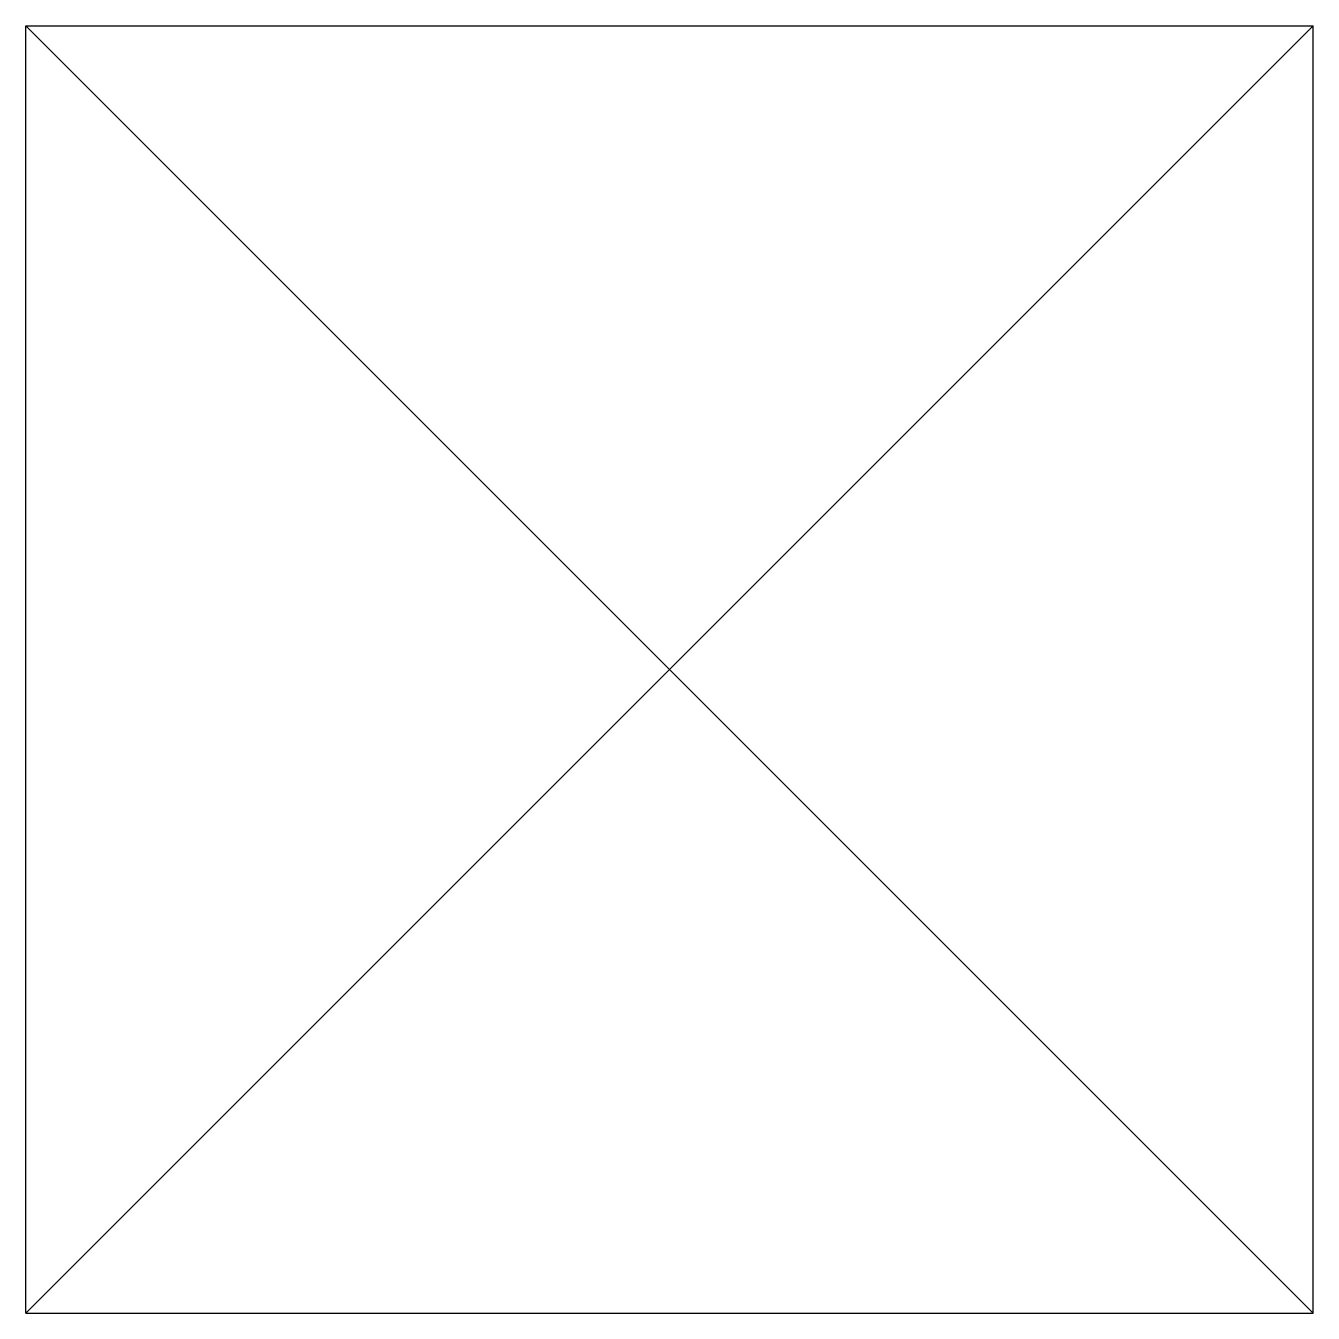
# Model space of a CAD drawing. Header units: inches. Extents: x 0 to 1, y 0 to 1.
import ezdxf

# ---------------------------------------------------------------- set-up
doc = ezdxf.new("R2010")
doc.units = ezdxf.units.IN
doc.header["$MEASUREMENT"] = 0
for name, color, linetype in [('east', 2, 'Continuous'), ('north', 4, 'Continuous'), ('northeast', 60, 'Continuous'), ('northwest', 23, 'Continuous'), ('south', 1, 'Continuous'), ('southeast', 142, 'Continuous'), ('southwest', 6, 'Continuous'), ('west', 5, 'Continuous')]:
    doc.layers.add(name, color=color, linetype=linetype)

msp = doc.modelspace()

# ---------------------------------------------------------------- linework, layer by layer
at = {"layer": 'east'}
msp.add_line((1, 0), (1, 1), dxfattribs=at)
at = {"layer": 'north'}
msp.add_line((0, 1), (1, 1), dxfattribs=at)
at = {"layer": 'northeast'}
msp.add_line((0.5, 0.5, 1), (1, 1), dxfattribs=at)
at = {"layer": 'northwest'}
msp.add_line((0.5, 0.5, 1), (0, 1), dxfattribs=at)
at = {"layer": 'south'}
msp.add_line((0, 0), (1, 0), dxfattribs=at)
at = {"layer": 'southeast'}
msp.add_line((0.5, 0.5, 1), (1, 0), dxfattribs=at)
at = {"layer": 'southwest'}
msp.add_line((0, 0), (0.5, 0.5, 1), dxfattribs=at)
at = {"layer": 'west'}
msp.add_line((0, 0), (0, 1), dxfattribs=at)

doc.saveas('drawing.dxf')
